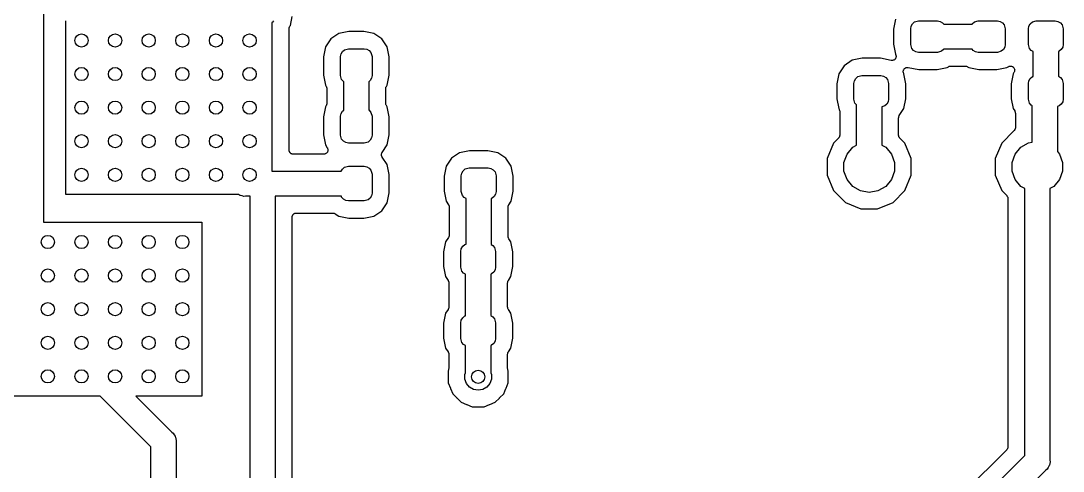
# Model space of a CAD drawing. Extents: x 40 to 164, y -163 to -60.
# Drawn here: x 73.81 to 105.3, y -89.6 to -75.98 of the extents above; entities that cross this region are included whole.
import ezdxf

# ---------------------------------------------------------------- set-up
doc = ezdxf.new("R2010")
doc.units = 0
doc.header["$MEASUREMENT"] = 0
doc.layers.add('BLACK', color=7, linetype='CONTINUOUS')

msp = doc.modelspace()

# ---------------------------------------------------------------- linework, layer by layer
at = {"layer": 'BLACK', "linetype": 'CONTINUOUS'}
for p, q in [((74.501, -72.6107), (74.501, -82.0674)), ((81.9574, -76.1128), (82.0114, -75.8412)), ((75.1741, -81.2292), (75.1741, -75.9714)), ((81.4164, -76.0146), (81.3971, -76.0307)), ((81.3971, -76.0307), (81.3971, -80.518)), ((81.4416, -75.9708), (81.4164, -76.0146)), ((81.9175, -76.211), (81.9202, -76.196)), ((81.9202, -76.196), (81.9212, -76.1808)), ((81.9212, -76.1808), (81.924, -76.1744)), ((81.924, -76.1744), (81.9252, -76.1675)), ((81.9252, -76.1675), (81.9328, -76.1544)), ((81.9328, -76.1544), (81.9389, -76.1404)), ((81.9389, -76.1404), (81.9574, -76.1128)), ((100.234, -75.9274), (100.174, -76.229)), ((100.694, -76.2165), (100.708, -76.1353)), ((100.708, -76.1353), (100.75, -76.0638)), ((100.75, -76.0638), (100.813, -76.0108)), ((100.813, -76.0108), (100.931, -75.979)), ((100.931, -75.979), (101.506, -75.979)), ((101.506, -75.979), (101.588, -75.9933)), ((101.588, -75.9933), (101.659, -76.0346)), ((101.659, -76.0346), (101.691, -76.073)), ((101.691, -76.073), (102.55, -76.073)), ((102.55, -76.073), (102.556, -76.0638)), ((102.556, -76.0638), (102.619, -76.0108)), ((102.619, -76.0108), (102.737, -75.979)), ((102.737, -75.979), (103.312, -75.979)), ((103.312, -75.979), (103.394, -75.9933)), ((103.394, -75.9933), (103.465, -76.0346)), ((103.465, -76.0346), (103.518, -76.0977)), ((103.518, -76.0977), (103.55, -76.2165)), ((104.25, -76.2165), (104.264, -76.1353)), ((104.264, -76.1353), (104.306, -76.0638)), ((104.306, -76.0638), (104.369, -76.0108)), ((104.369, -76.0108), (104.487, -75.979)), ((104.487, -75.979), (105.062, -75.979)), ((105.062, -75.979), (105.144, -75.9933)), ((105.144, -75.9933), (105.215, -76.0346)), ((105.215, -76.0346), (105.268, -76.0977)), ((105.268, -76.0977), (105.3, -76.2165)), ((81.9175, -79.883), (81.9175, -76.211)), ((83.4204, -76.3576), (83.1753, -76.5213)), ((83.722, -76.2976), (83.4204, -76.3576)), ((84.172, -76.2976), (83.722, -76.2976)), ((84.4736, -76.3576), (84.172, -76.2976)), ((84.7187, -76.5213), (84.4736, -76.3576)), ((100.174, -76.229), (100.174, -76.679)), ((100.694, -76.6915), (100.694, -76.2165)), ((103.55, -76.2165), (103.55, -76.6915)), ((104.25, -76.6915), (104.25, -76.2165)), ((105.3, -76.2165), (105.3, -76.6915)), ((83.0116, -76.7664), (82.9516, -77.068)), ((83.1753, -76.5213), (83.0116, -76.7664)), ((83.5907, -76.8498), (83.7095, -76.818)), ((83.7095, -76.818), (84.1845, -76.818)), ((84.1845, -76.818), (84.2657, -76.8323)), ((84.8824, -76.7664), (84.7187, -76.5213)), ((84.9424, -77.068), (84.8824, -76.7664)), ((100.174, -76.679), (100.234, -76.9825)), ((100.726, -76.8102), (100.694, -76.6915)), ((100.779, -76.8734), (100.726, -76.8102)), ((103.536, -76.7727), (103.494, -76.8442)), ((103.55, -76.6915), (103.536, -76.7727)), ((104.282, -76.8102), (104.25, -76.6915)), ((104.335, -76.8734), (104.282, -76.8102)), ((105.286, -76.7727), (105.244, -76.8442)), ((105.3, -76.6915), (105.286, -76.7727)), ((82.9516, -77.068), (82.9516, -77.618)), ((83.472, -77.0555), (83.4863, -76.9743)), ((83.472, -77.6305), (83.472, -77.0555)), ((83.4863, -76.9743), (83.5276, -76.9028)), ((83.5276, -76.9028), (83.5907, -76.8498)), ((84.2657, -76.8323), (84.3372, -76.8736)), ((84.3372, -76.8736), (84.3902, -76.9368)), ((84.3902, -76.9368), (84.422, -77.0555)), ((84.422, -77.0555), (84.422, -77.6305)), ((84.9424, -77.618), (84.9424, -77.068)), ((99.2295, -77.1096), (98.9279, -77.1696)), ((99.7795, -77.1096), (99.2295, -77.1096)), ((100.102, -77.1737), (99.7795, -77.1096)), ((100.214, -77.1409), (100.201, -77.1501)), ((100.218, -77.1363), (100.214, -77.1409)), ((100.222, -77.1329), (100.218, -77.1363)), ((100.231, -77.1187), (100.222, -77.1329)), ((100.24, -77.1053), (100.231, -77.1187)), ((100.234, -76.9825), (100.239, -76.9937)), ((100.239, -76.9937), (100.247, -77.0083)), ((100.242, -77.0999), (100.24, -77.1053)), ((100.245, -77.0951), (100.242, -77.0999)), ((100.248, -77.0789), (100.245, -77.0951)), ((100.247, -77.0083), (100.248, -77.0138)), ((100.248, -77.0138), (100.25, -77.0189)), ((100.253, -77.0629), (100.248, -77.0789)), ((100.25, -77.0189), (100.251, -77.0355)), ((100.251, -77.0355), (100.254, -77.0519)), ((100.254, -77.0519), (100.252, -77.0574)), ((100.252, -77.0574), (100.253, -77.0629)), ((100.85, -76.9147), (100.779, -76.8734)), ((100.931, -76.929), (100.85, -76.9147)), ((101.506, -76.929), (100.931, -76.929)), ((101.625, -76.8972), (101.506, -76.929)), ((101.688, -76.8442), (101.625, -76.8972)), ((101.694, -76.835), (101.688, -76.8442)), ((102.553, -76.835), (101.694, -76.835)), ((102.585, -76.8734), (102.553, -76.835)), ((102.656, -76.9147), (102.585, -76.8734)), ((102.737, -76.929), (102.656, -76.9147)), ((103.312, -76.929), (102.737, -76.929)), ((103.431, -76.8972), (103.312, -76.929)), ((103.494, -76.8442), (103.431, -76.8972)), ((104.394, -76.9076), (104.335, -76.8734)), ((104.394, -77.6551), (104.394, -76.9076)), ((105.181, -76.8972), (105.156, -76.9039)), ((105.156, -76.9039), (105.156, -77.6514)), ((105.244, -76.8442), (105.181, -76.8972)), ((98.6828, -77.3333), (98.5191, -77.5784)), ((98.9279, -77.1696), (98.6828, -77.3333)), ((100.118, -77.174), (100.102, -77.1737)), ((100.135, -77.1758), (100.118, -77.174)), ((100.14, -77.1745), (100.135, -77.1758)), ((100.146, -77.1746), (100.14, -77.1745)), ((100.162, -77.1693), (100.146, -77.1746)), ((100.178, -77.1654), (100.162, -77.1693)), ((100.182, -77.1623), (100.178, -77.1654)), ((100.188, -77.1605), (100.182, -77.1623)), ((100.201, -77.1501), (100.188, -77.1605)), ((100.481, -77.4591), (100.483, -77.4537)), ((100.483, -77.4537), (100.493, -77.4403)), ((100.493, -77.4403), (100.501, -77.4261)), ((100.501, -77.4261), (100.506, -77.4227)), ((100.506, -77.4227), (100.509, -77.4181)), ((100.509, -77.4181), (100.523, -77.4089)), ((100.523, -77.4089), (100.536, -77.3985)), ((100.536, -77.3985), (100.541, -77.3967)), ((100.541, -77.3967), (100.546, -77.3936)), ((100.546, -77.3936), (100.562, -77.3897)), ((100.562, -77.3897), (100.578, -77.3844)), ((100.578, -77.3844), (100.583, -77.3845)), ((100.583, -77.3845), (100.589, -77.3832)), ((100.589, -77.3832), (100.605, -77.385)), ((100.605, -77.385), (100.622, -77.3853)), ((100.622, -77.3853), (100.944, -77.4494)), ((100.944, -77.4494), (101.494, -77.4494)), ((101.494, -77.4494), (101.796, -77.3894)), ((101.796, -77.3894), (101.833, -77.3644)), ((101.833, -77.3644), (101.847, -77.3583)), ((101.847, -77.3583), (101.86, -77.3507)), ((101.86, -77.3507), (101.867, -77.3494)), ((101.867, -77.3494), (101.873, -77.3466)), ((101.873, -77.3466), (101.889, -77.3456)), ((101.889, -77.3456), (101.904, -77.343)), ((101.904, -77.343), (102.34, -77.343)), ((102.34, -77.343), (102.355, -77.3456)), ((102.355, -77.3456), (102.371, -77.3466)), ((102.371, -77.3466), (102.377, -77.3494)), ((102.377, -77.3494), (102.384, -77.3507)), ((102.384, -77.3507), (102.397, -77.3583)), ((102.397, -77.3583), (102.411, -77.3644)), ((102.411, -77.3644), (102.448, -77.3894)), ((102.448, -77.3894), (102.75, -77.4494)), ((102.75, -77.4494), (103.3, -77.4494)), ((103.3, -77.4494), (103.602, -77.3894)), ((103.602, -77.3894), (103.638, -77.3649)), ((103.638, -77.3649), (103.656, -77.3571)), ((103.656, -77.3571), (103.673, -77.3485)), ((103.673, -77.3485), (103.676, -77.3482)), ((103.676, -77.3482), (103.679, -77.3471)), ((103.679, -77.3471), (103.698, -77.3458)), ((103.698, -77.3458), (103.717, -77.3437)), ((103.717, -77.3437), (103.72, -77.3444)), ((103.72, -77.3444), (103.723, -77.3442)), ((103.723, -77.3442), (103.741, -77.3496)), ((103.741, -77.3496), (103.76, -77.3542)), ((103.76, -77.3542), (103.762, -77.3558)), ((103.762, -77.3558), (103.765, -77.3566)), ((103.765, -77.3566), (103.781, -77.368)), ((103.781, -77.368), (103.797, -77.3787)), ((103.797, -77.3787), (103.798, -77.381)), ((103.798, -77.381), (103.801, -77.3827)), ((103.801, -77.3827), (103.811, -77.3987)), ((103.811, -77.3987), (103.823, -77.4143)), ((103.823, -77.4143), (103.824, -77.417)), ((103.824, -77.417), (103.825, -77.4193)), ((103.825, -77.4193), (103.83, -77.4381)), ((103.83, -77.4381), (103.835, -77.4566)), ((103.835, -77.4566), (103.835, -77.4594)), ((82.9516, -77.618), (83.0116, -77.9196)), ((83.5038, -77.7493), (83.472, -77.6305)), ((83.5568, -77.8124), (83.5038, -77.7493)), ((84.4077, -77.7117), (84.3664, -77.7832)), ((84.422, -77.6305), (84.4077, -77.7117)), ((84.8824, -77.9196), (84.9424, -77.618)), ((98.5191, -77.5784), (98.4591, -77.88)), ((98.9938, -77.7863), (99.0351, -77.7148)), ((99.0351, -77.7148), (99.0982, -77.6618)), ((99.0982, -77.6618), (99.217, -77.63)), ((99.217, -77.63), (99.792, -77.63)), ((99.792, -77.63), (99.8732, -77.6443)), ((99.8732, -77.6443), (99.9447, -77.6856)), ((99.9447, -77.6856), (99.9977, -77.7488)), ((99.9977, -77.7488), (100.029, -77.8675)), ((100.47, -77.5071), (100.471, -77.5016)), ((100.472, -77.5235), (100.47, -77.5071)), ((100.471, -77.4961), (100.475, -77.4801)), ((100.471, -77.5016), (100.471, -77.4961)), ((100.474, -77.5401), (100.472, -77.5235)), ((100.476, -77.5452), (100.474, -77.5401)), ((100.475, -77.4801), (100.479, -77.4639)), ((100.477, -77.5507), (100.476, -77.5452)), ((100.485, -77.5653), (100.477, -77.5507)), ((100.479, -77.4639), (100.481, -77.4591)), ((100.49, -77.5765), (100.485, -77.5653)), ((100.55, -77.88), (100.49, -77.5765)), ((103.79, -77.5784), (103.73, -77.88)), ((103.815, -77.541), (103.79, -77.5784)), ((103.822, -77.5234), (103.815, -77.541)), ((103.831, -77.506), (103.822, -77.5234)), ((103.832, -77.5007), (103.831, -77.5032)), ((103.831, -77.5032), (103.831, -77.506)), ((103.834, -77.4814), (103.832, -77.5007)), ((103.836, -77.4622), (103.834, -77.4814)), ((103.835, -77.4594), (103.836, -77.4622)), ((104.264, -77.7863), (104.306, -77.7148)), ((104.306, -77.7148), (104.369, -77.6618)), ((104.369, -77.6618), (104.394, -77.6551)), ((105.156, -77.6514), (105.215, -77.6856)), ((105.215, -77.6856), (105.268, -77.7488)), ((105.268, -77.7488), (105.3, -77.8675)), ((83.0116, -77.9196), (83.0366, -77.9571)), ((83.0366, -77.9571), (83.0427, -77.971)), ((83.0427, -77.971), (83.0503, -77.9842)), ((83.0503, -77.9842), (83.0516, -77.9911)), ((83.0516, -77.9911), (83.0544, -77.9975)), ((83.0544, -77.9975), (83.0554, -78.0126)), ((83.0554, -78.0126), (83.058, -78.0276)), ((83.058, -78.0276), (83.058, -78.4644)), ((83.566, -77.8177), (83.5568, -77.8124)), ((83.566, -78.6766), (83.566, -77.8177)), ((84.3664, -77.7832), (84.328, -77.8154)), ((84.328, -77.8154), (84.328, -78.6743)), ((84.836, -78.0276), (84.8386, -78.0126)), ((84.836, -78.4644), (84.836, -78.0276)), ((84.8386, -78.0126), (84.8396, -77.9975)), ((84.8396, -77.9975), (84.8424, -77.9911)), ((84.8424, -77.9911), (84.8437, -77.9842)), ((84.8437, -77.9842), (84.8513, -77.971)), ((84.8513, -77.971), (84.8574, -77.9571)), ((84.8574, -77.9571), (84.8824, -77.9196)), ((98.4591, -77.88), (98.4591, -78.33)), ((98.9795, -77.8675), (98.9938, -77.7863)), ((98.9795, -78.3425), (98.9795, -77.8675)), ((100.029, -77.8675), (100.029, -78.3425)), ((100.55, -78.33), (100.55, -77.88)), ((103.73, -77.88), (103.73, -78.33)), ((104.25, -77.8675), (104.264, -77.7863)), ((104.25, -78.3425), (104.25, -77.8675)), ((105.3, -77.8675), (105.3, -78.3425)), ((98.4591, -78.33), (98.5191, -78.6316)), ((99.0113, -78.4612), (98.9795, -78.3425)), ((100.029, -78.3425), (100.015, -78.4237)), ((100.49, -78.6316), (100.55, -78.33)), ((103.73, -78.33), (103.79, -78.6316)), ((104.282, -78.4612), (104.25, -78.3425)), ((105.3, -78.3425), (105.286, -78.4237)), ((83.0116, -78.5724), (82.9516, -78.874)), ((83.0366, -78.5349), (83.0116, -78.5724)), ((83.0427, -78.521), (83.0366, -78.5349)), ((83.0503, -78.5078), (83.0427, -78.521)), ((83.0516, -78.5009), (83.0503, -78.5078)), ((83.0544, -78.4945), (83.0516, -78.5009)), ((83.0554, -78.4794), (83.0544, -78.4945)), ((83.058, -78.4644), (83.0554, -78.4794)), ((83.4863, -78.7803), (83.5276, -78.7088)), ((83.5276, -78.7088), (83.566, -78.6766)), ((84.328, -78.6743), (84.3372, -78.6796)), ((84.3372, -78.6796), (84.3902, -78.7428)), ((84.8386, -78.4794), (84.836, -78.4644)), ((84.8396, -78.4945), (84.8386, -78.4794)), ((84.8424, -78.5009), (84.8396, -78.4945)), ((84.8437, -78.5078), (84.8424, -78.5009)), ((84.8513, -78.521), (84.8437, -78.5078)), ((84.8574, -78.5349), (84.8513, -78.521)), ((84.8824, -78.5724), (84.8574, -78.5349)), ((84.9424, -78.874), (84.8824, -78.5724)), ((98.5191, -78.6316), (98.5306, -78.6489)), ((98.5306, -78.6489), (98.5367, -78.6628)), ((98.5367, -78.6628), (98.5443, -78.676)), ((98.5443, -78.676), (98.5456, -78.6829)), ((98.5456, -78.6829), (98.5484, -78.6892)), ((98.5484, -78.6892), (98.5494, -78.7044)), ((98.5494, -78.7044), (98.552, -78.7194)), ((99.06, -78.5193), (99.0113, -78.4612)), ((99.06, -79.7311), (99.06, -78.5193)), ((99.9107, -78.5482), (99.822, -78.572)), ((99.822, -78.572), (99.822, -79.7311)), ((99.9739, -78.4952), (99.9107, -78.5482)), ((100.015, -78.4237), (99.9739, -78.4952)), ((100.351, -78.8389), (100.49, -78.6316)), ((103.79, -78.6316), (103.837, -78.702)), ((103.837, -78.702), (103.843, -78.7159)), ((103.843, -78.7159), (103.85, -78.7291)), ((104.335, -78.5244), (104.282, -78.4612)), ((104.366, -78.5424), (104.335, -78.5244)), ((104.366, -79.6446), (104.366, -78.5424)), ((105.181, -78.5482), (105.128, -78.5624)), ((105.128, -78.5624), (105.128, -79.9289)), ((105.244, -78.4952), (105.181, -78.5482)), ((105.286, -78.4237), (105.244, -78.4952)), ((82.9516, -78.874), (82.9516, -79.424)), ((83.472, -78.8615), (83.4863, -78.7803)), ((83.472, -79.4365), (83.472, -78.8615)), ((84.3902, -78.7428), (84.422, -78.8615)), ((84.422, -78.8615), (84.422, -79.4365)), ((84.9424, -79.424), (84.9424, -78.874)), ((98.552, -78.7194), (98.552, -79.4313)), ((100.33, -78.9095), (100.333, -78.8945)), ((100.33, -79.4313), (100.33, -78.9095)), ((100.333, -78.8945), (100.334, -78.8793)), ((100.334, -78.8793), (100.336, -78.8729)), ((100.336, -78.8729), (100.338, -78.8661)), ((100.338, -78.8661), (100.345, -78.8529)), ((100.345, -78.8529), (100.351, -78.8389)), ((103.85, -78.7291), (103.852, -78.736)), ((103.852, -78.736), (103.854, -78.7424)), ((103.854, -78.7424), (103.855, -78.7576)), ((103.855, -78.7576), (103.858, -78.7726)), ((103.858, -78.7726), (103.858, -79.2061)), ((103.815, -79.3008), (103.444, -79.6716)), ((103.817, -79.2998), (103.815, -79.3008)), ((103.819, -79.2971), (103.817, -79.2998)), ((103.821, -79.2942), (103.819, -79.2965)), ((103.819, -79.2965), (103.819, -79.2971)), ((103.822, -79.2931), (103.821, -79.2942)), ((103.828, -79.2878), (103.822, -79.2931)), ((103.835, -79.2758), (103.828, -79.2878)), ((103.844, -79.2648), (103.835, -79.2758)), ((103.846, -79.2568), (103.844, -79.2648)), ((103.85, -79.2496), (103.846, -79.2568)), ((103.853, -79.2359), (103.85, -79.2496)), ((103.857, -79.2227), (103.853, -79.2359)), ((103.858, -79.2061), (103.857, -79.2144)), ((103.857, -79.2144), (103.857, -79.2227)), ((82.9516, -79.424), (83.0116, -79.7256)), ((83.5038, -79.5553), (83.472, -79.4365)), ((83.5568, -79.6184), (83.5038, -79.5553)), ((83.6283, -79.6597), (83.5568, -79.6184)), ((83.7095, -79.674), (83.6283, -79.6597)), ((84.3032, -79.6422), (84.1845, -79.674)), ((84.3664, -79.5892), (84.3032, -79.6422)), ((84.4077, -79.5177), (84.3664, -79.5892)), ((84.422, -79.4365), (84.4077, -79.5177)), ((84.8824, -79.7256), (84.9424, -79.424)), ((98.5148, -79.5211), (98.3643, -79.6716)), ((98.518, -79.5166), (98.5148, -79.5211)), ((98.5223, -79.513), (98.518, -79.5166)), ((98.5306, -79.4986), (98.5223, -79.513)), ((98.5401, -79.485), (98.5306, -79.4986)), ((98.5415, -79.4796), (98.5401, -79.485)), ((98.5443, -79.4748), (98.5415, -79.4796)), ((98.5472, -79.4584), (98.5443, -79.4748)), ((98.5515, -79.4424), (98.5472, -79.4584)), ((98.552, -79.4313), (98.551, -79.4368)), ((98.551, -79.4368), (98.5515, -79.4424)), ((100.331, -79.4368), (100.33, -79.4313)), ((100.33, -79.4424), (100.331, -79.4368)), ((100.335, -79.4584), (100.33, -79.4424)), ((100.338, -79.4748), (100.335, -79.4584)), ((100.34, -79.4796), (100.338, -79.4748)), ((100.342, -79.485), (100.34, -79.4796)), ((100.351, -79.4986), (100.342, -79.485)), ((100.36, -79.513), (100.351, -79.4986)), ((100.364, -79.5166), (100.36, -79.513)), ((100.367, -79.5211), (100.364, -79.5166)), ((100.518, -79.6716), (100.367, -79.5211)), ((104.256, -79.6639), (104.366, -79.6446)), ((81.9195, -79.8939), (81.9175, -79.883)), ((81.9195, -79.9051), (81.9195, -79.8939)), ((81.9233, -79.9155), (81.9195, -79.9051)), ((81.9252, -79.9264), (81.9233, -79.9155)), ((81.9308, -79.9361), (81.9252, -79.9264)), ((81.9346, -79.9465), (81.9308, -79.9361)), ((81.9417, -79.955), (81.9346, -79.9465)), ((81.9473, -79.9646), (81.9417, -79.955)), ((81.9558, -79.9718), (81.9473, -79.9646)), ((81.9629, -79.9803), (81.9558, -79.9718)), ((83.0116, -79.7256), (83.0696, -79.8124)), ((83.0518, -79.9747), (83.0483, -79.9771)), ((83.0624, -79.9603), (83.0518, -79.9747)), ((83.074, -79.9465), (83.0624, -79.9603)), ((83.0696, -79.8124), (83.0713, -79.8163)), ((83.0713, -79.8163), (83.074, -79.8195)), ((83.074, -79.8195), (83.0801, -79.8364)), ((83.0754, -79.9426), (83.074, -79.9465)), ((83.0779, -79.9392), (83.0754, -79.9426)), ((83.0829, -79.9219), (83.0779, -79.9392)), ((83.0801, -79.8364), (83.0873, -79.8528)), ((83.0891, -79.9051), (83.0829, -79.9219)), ((83.0873, -79.8528), (83.0876, -79.857)), ((83.0876, -79.857), (83.0891, -79.8609)), ((83.0891, -79.8609), (83.0891, -79.8789)), ((83.0891, -79.8789), (83.0902, -79.8968)), ((83.0902, -79.8968), (83.0891, -79.9009)), ((83.0891, -79.9009), (83.0891, -79.9051)), ((84.1845, -79.674), (83.7095, -79.674)), ((84.718, -79.9811), (84.7219, -79.9678)), ((84.7219, -79.9678), (84.7268, -79.9611)), ((84.7268, -79.9611), (84.7302, -79.9534)), ((84.7302, -79.9534), (84.8824, -79.7256)), ((87.0674, -79.9636), (86.8223, -80.1273)), ((87.369, -79.9036), (87.0674, -79.9636)), ((87.919, -79.9036), (87.369, -79.9036)), ((88.2206, -79.9636), (87.919, -79.9036)), ((88.4657, -80.1273), (88.2206, -79.9636)), ((98.3643, -79.6716), (98.171, -80.1384)), ((98.7709, -80.0041), (98.9436, -79.7983)), ((98.9436, -79.7983), (99.06, -79.7311)), ((99.822, -79.7311), (99.9384, -79.7983)), ((99.9384, -79.7983), (100.111, -80.0041)), ((100.711, -80.1384), (100.518, -79.6716)), ((103.444, -79.6716), (103.251, -80.1384)), ((103.851, -80.0041), (104.024, -79.7983)), ((104.024, -79.7983), (104.256, -79.6639)), ((105.128, -79.9289), (105.191, -80.0041)), ((81.9725, -79.9858), (81.9629, -79.9803)), ((81.981, -79.993), (81.9725, -79.9858)), ((81.9915, -79.9968), (81.981, -79.993)), ((82.0011, -80.0023), (81.9915, -79.9968)), ((82.012, -80.0043), (82.0011, -80.0023)), ((82.0225, -80.0081), (82.012, -80.0043)), ((82.0336, -80.0081), (82.0225, -80.0081)), ((82.0445, -80.01), (82.0336, -80.0081)), ((82.964, -80.01), (82.0445, -80.01)), ((82.9681, -80.0093), (82.964, -80.01)), ((82.9723, -80.0097), (82.9681, -80.0093)), ((82.9897, -80.0055), (82.9723, -80.0097)), ((83.0074, -80.0023), (82.9897, -80.0055)), ((83.0111, -80.0002), (83.0074, -80.0023)), ((83.0151, -79.9992), (83.0111, -80.0002)), ((83.0301, -79.9893), (83.0151, -79.9992)), ((83.0456, -79.9803), (83.0301, -79.9893)), ((83.0483, -79.9771), (83.0456, -79.9803)), ((84.7096, -80.0102), (84.7119, -80.0022)), ((84.7105, -80.024), (84.7096, -80.0102)), ((84.7096, -80.0378), (84.7105, -80.024)), ((84.7119, -80.0458), (84.7096, -80.0378)), ((84.7119, -80.0022), (84.7124, -79.9938)), ((84.7124, -80.0542), (84.7119, -80.0458)), ((84.7124, -79.9938), (84.718, -79.9811)), ((84.718, -80.0669), (84.7124, -80.0542)), ((84.7219, -80.0802), (84.718, -80.0669)), ((84.7268, -80.0869), (84.7219, -80.0802)), ((84.7302, -80.0946), (84.7268, -80.0869)), ((84.8824, -80.3224), (84.7302, -80.0946)), ((86.8223, -80.1273), (86.6586, -80.3724)), ((88.6294, -80.3724), (88.4657, -80.1273)), ((98.171, -80.1384), (98.171, -80.6436)), ((98.679, -80.2566), (98.7709, -80.0041)), ((98.679, -80.5254), (98.679, -80.2566)), ((100.111, -80.0041), (100.203, -80.2566)), ((100.203, -80.2566), (100.203, -80.5254)), ((100.711, -80.6436), (100.711, -80.1384)), ((103.251, -80.1384), (103.251, -80.6436)), ((103.759, -80.2566), (103.851, -80.0041)), ((103.759, -80.5254), (103.759, -80.2566)), ((105.191, -80.0041), (105.283, -80.2566)), ((105.283, -80.2566), (105.283, -80.5254)), ((81.3971, -80.518), (83.4934, -80.518)), ((83.4934, -80.518), (83.5276, -80.4588)), ((83.5276, -80.4588), (83.5907, -80.4058)), ((83.5907, -80.4058), (83.7095, -80.374)), ((83.7095, -80.374), (84.1845, -80.374)), ((84.1845, -80.374), (84.2657, -80.3883)), ((84.2657, -80.3883), (84.3372, -80.4296)), ((84.3372, -80.4296), (84.3902, -80.4928)), ((84.3902, -80.4928), (84.422, -80.6115)), ((84.9424, -80.624), (84.8824, -80.3224)), ((86.6586, -80.3724), (86.5986, -80.674)), ((87.119, -80.6615), (87.1333, -80.5803)), ((87.1333, -80.5803), (87.1746, -80.5088)), ((87.1746, -80.5088), (87.2377, -80.4558)), ((87.2377, -80.4558), (87.3565, -80.424)), ((87.3565, -80.424), (87.9315, -80.424)), ((87.9315, -80.424), (88.0127, -80.4383)), ((88.0127, -80.4383), (88.0842, -80.4796)), ((88.0842, -80.4796), (88.1372, -80.5427)), ((88.1372, -80.5427), (88.169, -80.6615)), ((88.6894, -80.674), (88.6294, -80.3724)), ((98.7709, -80.7779), (98.679, -80.5254)), ((100.203, -80.5254), (100.111, -80.7779)), ((103.851, -80.7779), (103.759, -80.5254)), ((105.283, -80.5254), (105.191, -80.7779)), ((84.422, -80.6115), (84.422, -81.1865)), ((84.9424, -81.174), (84.9424, -80.624)), ((86.5986, -80.674), (86.5986, -81.124)), ((87.119, -81.1365), (87.119, -80.6615)), ((88.169, -80.6615), (88.169, -81.1365)), ((88.6894, -81.124), (88.6894, -80.674)), ((98.171, -80.6436), (98.3643, -81.1104)), ((98.9436, -80.9837), (98.7709, -80.7779)), ((100.111, -80.7779), (99.9384, -80.9837)), ((100.518, -81.1104), (100.711, -80.6436)), ((103.251, -80.6436), (103.444, -81.1104)), ((104.024, -80.9837), (103.851, -80.7779)), ((105.191, -80.7779), (105.018, -80.9837)), ((80.3916, -81.2292), (75.1741, -81.2292)), ((80.4208, -81.2496), (80.3916, -81.2292)), ((84.422, -81.1865), (84.4077, -81.2677)), ((84.8824, -81.4756), (84.9424, -81.174)), ((86.5986, -81.124), (86.6586, -81.4256)), ((87.1508, -81.2552), (87.119, -81.1365)), ((88.1547, -81.2177), (88.1134, -81.2892)), ((88.169, -81.1365), (88.1547, -81.2177)), ((88.6294, -81.4256), (88.6894, -81.124)), ((98.3643, -81.1104), (98.7216, -81.4677)), ((99.1764, -81.1181), (98.9436, -80.9837)), ((99.441, -81.1648), (99.1764, -81.1181)), ((99.7056, -81.1181), (99.441, -81.1648)), ((99.9384, -80.9837), (99.7056, -81.1181)), ((100.16, -81.4677), (100.518, -81.1104)), ((103.444, -81.1104), (103.595, -81.2609)), ((104.14, -81.0509), (104.024, -80.9837)), ((104.14, -89.1232), (104.14, -81.0509)), ((105.018, -80.9837), (104.902, -81.0509)), ((104.902, -81.0509), (104.902, -89.2644)), ((80.4372, -81.254), (80.4208, -81.2496)), ((80.452, -81.2625), (80.4372, -81.254)), ((80.5018, -81.2713), (80.452, -81.2625)), ((80.5506, -81.2844), (80.5018, -81.2713)), ((80.6009, -81.28), (80.5506, -81.2844)), ((80.739, -81.28), (80.6009, -81.28)), ((80.739, -88.9302), (80.739, -81.28)), ((83.4971, -81.28), (81.501, -81.28)), ((81.501, -81.28), (81.501, -90.6859)), ((83.5038, -81.3053), (83.4971, -81.28)), ((83.5568, -81.3684), (83.5038, -81.3053)), ((83.6283, -81.4097), (83.5568, -81.3684)), ((83.7095, -81.424), (83.6283, -81.4097)), ((84.1845, -81.424), (83.7095, -81.424)), ((84.3032, -81.3922), (84.1845, -81.424)), ((84.3664, -81.3392), (84.3032, -81.3922)), ((84.4077, -81.2677), (84.3664, -81.3392)), ((84.7187, -81.7207), (84.8824, -81.4756)), ((86.6586, -81.4256), (86.7336, -81.5379)), ((86.7336, -81.5379), (86.7397, -81.5518)), ((87.2038, -81.3184), (87.1508, -81.2552)), ((87.263, -81.3526), (87.2038, -81.3184)), ((87.263, -82.7313), (87.263, -81.3526)), ((88.0502, -81.3422), (88.025, -81.3489)), ((88.025, -81.3489), (88.025, -82.7395)), ((88.1134, -81.2892), (88.0502, -81.3422)), ((88.5483, -81.5518), (88.5544, -81.5379)), ((88.5544, -81.5379), (88.6294, -81.4256)), ((98.7216, -81.4677), (99.1884, -81.661)), ((99.6936, -81.661), (100.16, -81.4677)), ((103.595, -81.2609), (103.598, -81.2654)), ((103.598, -81.2654), (103.602, -81.269)), ((103.602, -81.269), (103.611, -81.2834)), ((103.611, -81.2834), (103.62, -81.297)), ((103.62, -81.297), (103.622, -81.3024)), ((103.622, -81.3024), (103.624, -81.3072)), ((103.624, -81.3072), (103.627, -81.3236)), ((103.627, -81.3236), (103.632, -81.3396)), ((103.632, -81.3396), (103.631, -81.3452)), ((103.631, -81.3452), (103.632, -81.3507)), ((103.632, -81.3507), (103.632, -88.8602)), ((82.0167, -81.8716), (82.0222, -81.8619)), ((82.0222, -81.8619), (82.026, -81.8515)), ((82.026, -81.8515), (82.0332, -81.843)), ((82.0332, -81.843), (82.0387, -81.8334)), ((82.0387, -81.8334), (82.0472, -81.8262)), ((82.0472, -81.8262), (82.0544, -81.8177)), ((82.0544, -81.8177), (82.064, -81.8122)), ((82.064, -81.8122), (82.0725, -81.805)), ((82.0725, -81.805), (82.0829, -81.8012)), ((82.0829, -81.8012), (82.0926, -81.7957)), ((82.0926, -81.7957), (82.1035, -81.7937)), ((82.1035, -81.7937), (82.1139, -81.7899)), ((82.1139, -81.7899), (82.1251, -81.7899)), ((82.1251, -81.7899), (82.136, -81.788)), ((82.136, -81.788), (83.2375, -81.788)), ((83.2375, -81.788), (83.2525, -81.7906)), ((83.2525, -81.7906), (83.2677, -81.7916)), ((83.2677, -81.7916), (83.2741, -81.7944)), ((83.2741, -81.7944), (83.281, -81.7957)), ((83.281, -81.7957), (83.2942, -81.8033)), ((83.2942, -81.8033), (83.3081, -81.8094)), ((83.3081, -81.8094), (83.4204, -81.8844)), ((84.4736, -81.8844), (84.7187, -81.7207)), ((86.7397, -81.5518), (86.7473, -81.565)), ((86.7473, -81.565), (86.7486, -81.5719)), ((86.7486, -81.5719), (86.7514, -81.5783)), ((86.7514, -81.5783), (86.7524, -81.5935)), ((86.7524, -81.5935), (86.755, -81.6085)), ((86.755, -81.6085), (86.755, -82.4546)), ((88.533, -81.6085), (88.5356, -81.5935)), ((88.533, -82.4965), (88.533, -81.6085)), ((88.5356, -81.5935), (88.5366, -81.5783)), ((88.5366, -81.5783), (88.5394, -81.5719)), ((88.5394, -81.5719), (88.5407, -81.565)), ((88.5407, -81.565), (88.5483, -81.5518)), ((99.1884, -81.661), (99.6936, -81.661)), ((74.501, -82.0674), (79.2762, -82.0674)), ((79.2762, -82.0674), (79.2762, -87.3252)), ((82.009, -81.915), (82.0109, -81.9041)), ((82.009, -90.7402), (82.009, -81.915)), ((82.0109, -81.8929), (82.0147, -81.8825)), ((82.0109, -81.9041), (82.0109, -81.8929)), ((82.0147, -81.8825), (82.0167, -81.8716)), ((83.4204, -81.8844), (83.722, -81.9444)), ((83.722, -81.9444), (84.172, -81.9444)), ((84.172, -81.9444), (84.4736, -81.8844)), ((86.7486, -82.4911), (86.7473, -82.498)), ((86.7514, -82.4848), (86.7486, -82.4911)), ((86.7524, -82.4696), (86.7514, -82.4848)), ((86.755, -82.4546), (86.7524, -82.4696)), ((86.6446, -82.6584), (86.5846, -82.96)), ((86.7336, -82.5251), (86.6446, -82.6584)), ((86.7397, -82.5112), (86.7336, -82.5251)), ((86.7473, -82.498), (86.7397, -82.5112)), ((87.1193, -82.8663), (87.1606, -82.7948)), ((87.1606, -82.7948), (87.2237, -82.7418)), ((87.2237, -82.7418), (87.263, -82.7313)), ((88.025, -82.7395), (88.0702, -82.7656)), ((88.0702, -82.7656), (88.1232, -82.8287)), ((88.5356, -82.5115), (88.533, -82.4965)), ((88.5366, -82.5267), (88.5356, -82.5115)), ((88.5394, -82.5331), (88.5366, -82.5267)), ((88.5407, -82.5399), (88.5394, -82.5331)), ((88.5483, -82.5531), (88.5407, -82.5399)), ((88.5544, -82.567), (88.5483, -82.5531)), ((88.6154, -82.6584), (88.5544, -82.567)), ((88.6754, -82.96), (88.6154, -82.6584)), ((86.5846, -82.96), (86.5846, -83.41)), ((87.105, -82.9475), (87.1193, -82.8663)), ((87.105, -83.4225), (87.105, -82.9475)), ((88.1232, -82.8287), (88.155, -82.9475)), ((88.155, -82.9475), (88.155, -83.4225)), ((88.6754, -83.41), (88.6754, -82.96)), ((86.5846, -83.41), (86.6446, -83.7116)), ((87.1368, -83.5412), (87.105, -83.4225)), ((88.155, -83.4225), (88.1407, -83.5037)), ((88.6154, -83.7116), (88.6754, -83.41)), ((86.6446, -83.7116), (86.7196, -83.8239)), ((87.1898, -83.6044), (87.1368, -83.5412)), ((87.249, -83.6386), (87.1898, -83.6044)), ((87.249, -84.8941), (87.249, -83.6386)), ((88.0362, -83.6282), (88.011, -83.6349)), ((88.011, -83.6349), (88.011, -84.8904)), ((88.0994, -83.5752), (88.0362, -83.6282)), ((88.1407, -83.5037), (88.0994, -83.5752)), ((88.5404, -83.8239), (88.6154, -83.7116)), ((86.7196, -83.8239), (86.7257, -83.8378)), ((86.7257, -83.8378), (86.7333, -83.851)), ((86.7333, -83.851), (86.7346, -83.8579)), ((86.7346, -83.8579), (86.7374, -83.8643)), ((86.7374, -83.8643), (86.7384, -83.8795)), ((86.7384, -83.8795), (86.741, -83.8945)), ((86.741, -83.8945), (86.741, -84.6345)), ((88.519, -83.8945), (88.5216, -83.8795)), ((88.519, -84.6345), (88.519, -83.8945)), ((88.5216, -83.8795), (88.5226, -83.8643)), ((88.5226, -83.8643), (88.5254, -83.8579)), ((88.5254, -83.8579), (88.5267, -83.851)), ((88.5267, -83.851), (88.5343, -83.8378)), ((88.5343, -83.8378), (88.5404, -83.8239)), ((86.7257, -84.6912), (86.7196, -84.7051)), ((86.7333, -84.678), (86.7257, -84.6912)), ((86.7346, -84.6711), (86.7333, -84.678)), ((86.7374, -84.6647), (86.7346, -84.6711)), ((86.7384, -84.6495), (86.7374, -84.6647)), ((86.741, -84.6345), (86.7384, -84.6495)), ((88.5216, -84.6495), (88.519, -84.6345)), ((88.5226, -84.6647), (88.5216, -84.6495)), ((88.5254, -84.6711), (88.5226, -84.6647)), ((88.5267, -84.678), (88.5254, -84.6711)), ((88.5343, -84.6912), (88.5267, -84.678)), ((88.5404, -84.7051), (88.5343, -84.6912)), ((86.6446, -84.8174), (86.5846, -85.119)), ((86.7196, -84.7051), (86.6446, -84.8174)), ((87.1193, -85.0253), (87.1606, -84.9538)), ((87.1606, -84.9538), (87.2237, -84.9008)), ((87.2237, -84.9008), (87.249, -84.8941)), ((88.011, -84.8904), (88.0702, -84.9246)), ((88.0702, -84.9246), (88.1232, -84.9877)), ((88.1232, -84.9877), (88.155, -85.1065)), ((88.6154, -84.8174), (88.5404, -84.7051)), ((88.6754, -85.119), (88.6154, -84.8174)), ((86.5846, -85.119), (86.5846, -85.569)), ((87.105, -85.1065), (87.1193, -85.0253)), ((87.105, -85.5815), (87.105, -85.1065)), ((88.155, -85.1065), (88.155, -85.5815)), ((88.6754, -85.569), (88.6754, -85.119)), ((86.5846, -85.569), (86.6446, -85.8706)), ((87.1368, -85.7002), (87.105, -85.5815)), ((88.155, -85.5815), (88.1407, -85.6627)), ((88.6154, -85.8706), (88.6754, -85.569)), ((86.6446, -85.8706), (86.7196, -85.9829)), ((87.1898, -85.7634), (87.1368, -85.7002)), ((87.249, -85.7976), (87.1898, -85.7634)), ((87.249, -86.6183), (87.249, -85.7976)), ((88.0362, -85.7872), (88.011, -85.7939)), ((88.011, -85.7939), (88.011, -86.6183)), ((88.0994, -85.7342), (88.0362, -85.7872)), ((88.1407, -85.6627), (88.0994, -85.7342)), ((88.5404, -85.9829), (88.6154, -85.8706)), ((86.7196, -85.9829), (86.7257, -85.9968)), ((86.7257, -85.9968), (86.7333, -86.01)), ((86.7333, -86.01), (86.7346, -86.0169)), ((86.7346, -86.0169), (86.7374, -86.0233)), ((86.7374, -86.0233), (86.7384, -86.0385)), ((86.7384, -86.0385), (86.741, -86.0535)), ((86.741, -86.0535), (86.741, -86.4893)), ((88.519, -86.0535), (88.5216, -86.0385)), ((88.519, -86.4893), (88.519, -86.0535)), ((88.5216, -86.0385), (88.5226, -86.0233)), ((88.5226, -86.0233), (88.5254, -86.0169)), ((88.5254, -86.0169), (88.5267, -86.01)), ((88.5267, -86.01), (88.5343, -85.9968)), ((88.5343, -85.9968), (88.5404, -85.9829)), ((86.7313, -86.5379), (86.722, -86.5604)), ((86.722, -86.5604), (86.722, -86.9216)), ((86.7319, -86.5351), (86.7313, -86.5379)), ((86.7333, -86.5327), (86.7319, -86.5351)), ((86.7367, -86.5137), (86.7333, -86.5327)), ((86.7409, -86.4948), (86.7367, -86.5137)), ((86.741, -86.4893), (86.7405, -86.492)), ((86.7405, -86.492), (86.7409, -86.4948)), ((88.5195, -86.492), (88.519, -86.4893)), ((88.5191, -86.4948), (88.5195, -86.492)), ((88.5233, -86.5137), (88.5191, -86.4948)), ((88.5267, -86.5327), (88.5233, -86.5137)), ((88.5281, -86.5351), (88.5267, -86.5327)), ((88.5287, -86.5379), (88.5281, -86.5351)), ((88.538, -86.5604), (88.5287, -86.5379)), ((88.538, -86.9216), (88.538, -86.5604)), ((87.23, -86.6705), (87.249, -86.6183)), ((87.23, -86.8115), (87.23, -86.6705)), ((87.2782, -86.9441), (87.23, -86.8115)), ((88.03, -86.8115), (87.9818, -86.9441)), ((88.011, -86.6183), (88.03, -86.6705)), ((88.03, -86.6705), (88.03, -86.8115)), ((86.722, -86.9216), (86.7894, -87.0843)), ((86.7894, -87.0843), (86.7904, -87.0888)), ((86.7904, -87.0888), (86.7929, -87.0927)), ((86.7929, -87.0927), (86.8602, -87.2553)), ((87.3689, -87.0521), (87.2782, -86.9441)), ((87.4911, -87.1227), (87.3689, -87.0521)), ((87.63, -87.1472), (87.4911, -87.1227)), ((87.7689, -87.1227), (87.63, -87.1472)), ((87.8911, -87.0521), (87.7689, -87.1227)), ((87.9818, -86.9441), (87.8911, -87.0521)), ((88.3998, -87.2553), (88.4671, -87.0927)), ((88.4671, -87.0927), (88.4696, -87.0888)), ((88.4696, -87.0888), (88.4706, -87.0843)), ((88.4706, -87.0843), (88.538, -86.9216)), ((76.2101, -87.3252), (69.5026, -87.3252)), ((77.739, -88.8541), (76.2101, -87.3252)), ((79.2762, -87.3252), (77.2877, -87.3252)), ((77.2877, -87.3252), (78.3776, -88.4151)), ((86.8602, -87.2553), (86.9847, -87.3798)), ((86.9847, -87.3798), (86.9874, -87.3836)), ((86.9874, -87.3836), (86.9912, -87.3863)), ((86.9912, -87.3863), (87.1157, -87.5108)), ((87.1157, -87.5108), (87.2783, -87.5781)), ((87.9817, -87.5781), (88.1443, -87.5108)), ((88.1443, -87.5108), (88.2688, -87.3863)), ((88.2688, -87.3863), (88.2726, -87.3836)), ((88.2726, -87.3836), (88.2753, -87.3798)), ((88.2753, -87.3798), (88.3998, -87.2553)), ((87.2783, -87.5781), (87.2822, -87.5806)), ((87.2822, -87.5806), (87.2867, -87.5816)), ((87.2867, -87.5816), (87.4494, -87.649)), ((87.4494, -87.649), (87.6255, -87.649)), ((87.6255, -87.649), (87.63, -87.6498)), ((87.63, -87.6498), (87.6345, -87.649)), ((87.6345, -87.649), (87.8106, -87.649)), ((87.8106, -87.649), (87.9733, -87.5816)), ((87.9733, -87.5816), (87.9778, -87.5806)), ((87.9778, -87.5806), (87.9817, -87.5781)), ((78.3776, -88.4151), (78.4164, -88.4476)), ((78.4164, -88.4476), (78.4416, -88.4914)), ((78.4416, -88.4914), (78.4706, -88.5328)), ((78.4706, -88.5328), (78.475, -88.5492)), ((78.475, -88.5492), (78.4835, -88.564)), ((78.4835, -88.564), (78.4923, -88.6138)), ((78.4923, -88.6138), (78.5054, -88.6626)), ((78.5054, -88.6626), (78.501, -88.7129)), ((78.501, -88.7129), (78.501, -90.2716)), ((77.739, -90.5854), (77.739, -88.8541)), ((80.739, -90.6859), (80.739, -88.9302)), ((80.739, -88.9302), (80.739, -88.9302)), ((103.595, -88.95), (102.312, -90.2326)), ((103.598, -88.9454), (103.595, -88.95)), ((103.602, -88.9418), (103.598, -88.9454)), ((103.611, -88.9274), (103.602, -88.9418)), ((103.62, -88.9138), (103.611, -88.9274)), ((103.622, -88.9084), (103.62, -88.9138)), ((103.624, -88.9036), (103.622, -88.9084)), ((103.627, -88.8873), (103.624, -88.9036)), ((103.632, -88.8712), (103.627, -88.8873)), ((103.632, -88.8602), (103.631, -88.8657)), ((103.631, -88.8657), (103.632, -88.8712)), ((102.612, -90.6508), (104.14, -89.1232)), ((104.885, -89.4133), (104.876, -89.4281)), ((104.893, -89.3635), (104.885, -89.4133)), ((104.906, -89.3147), (104.893, -89.3635)), ((104.902, -89.2644), (104.906, -89.3147)), ((104.779, -89.5622), (103.251, -91.0898)), ((104.817, -89.5297), (104.779, -89.5622)), ((104.843, -89.4859), (104.817, -89.5297)), ((104.872, -89.4445), (104.843, -89.4859)), ((104.876, -89.4281), (104.872, -89.4445))]:
    msp.add_line(p, q, dxfattribs=at)
at = {"layer": 'BLACK'}
for centre in [(75.644, -76.5683), (76.66, -76.5683), (77.676, -76.5683), (78.692, -76.5683), (79.708, -76.5683), (80.724, -76.5683), (75.644, -77.5843), (76.66, -77.5843), (77.676, -77.5843), (78.692, -77.5843), (79.708, -77.5843), (80.724, -77.5843), (75.644, -78.6003), (76.66, -78.6003), (77.676, -78.6003), (78.692, -78.6003), (79.708, -78.6003), (80.724, -78.6003), (75.644, -79.6163), (76.66, -79.6163), (77.676, -79.6163), (78.692, -79.6163), (79.708, -79.6163), (80.724, -79.6163), (75.644, -80.6323), (76.66, -80.6323), (77.676, -80.6323), (78.692, -80.6323), (79.708, -80.6323), (80.724, -80.6323), (74.628, -82.6643), (75.644, -82.6643), (76.66, -82.6643), (77.676, -82.6643), (78.692, -82.6643), (74.628, -83.6803), (75.644, -83.6803), (76.66, -83.6803), (77.676, -83.6803), (78.692, -83.6803), (74.628, -84.6963), (75.644, -84.6963), (76.66, -84.6963), (77.676, -84.6963), (78.692, -84.6963), (74.628, -85.7123), (75.644, -85.7123), (76.66, -85.7123), (77.676, -85.7123), (78.692, -85.7123), (74.628, -86.7283), (75.644, -86.7283), (76.66, -86.7283), (77.676, -86.7283), (78.692, -86.7283), (87.63, -86.741)]:
    msp.add_circle(centre, 0.2, dxfattribs=at)

doc.saveas('drawing.dxf')
